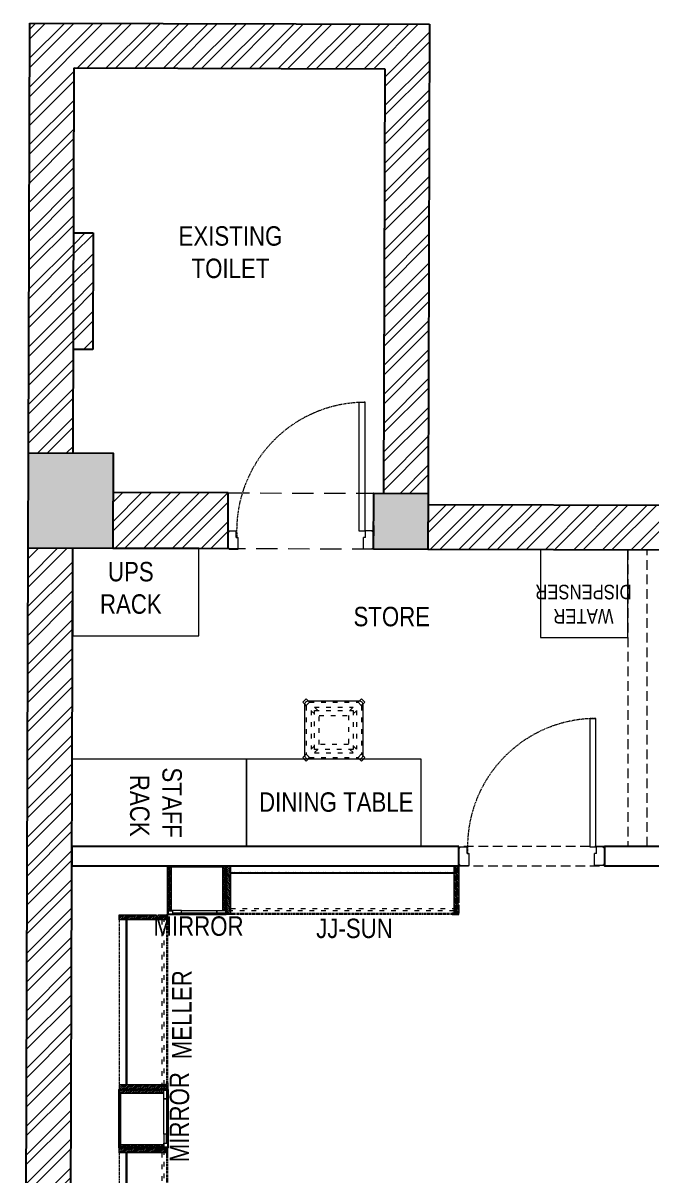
# Model space of a CAD drawing. Header units: millimetres. Extents: x 1938400 to 1950615, y 37176 to 49190.
# Drawn here: x 1938402 to 1941642, y 43253 to 49190 of the extents above; entities that cross this region are included whole.
import ezdxf

# ---------------------------------------------------------------- set-up
doc = ezdxf.new("R2010")
doc.units = ezdxf.units.MM
doc.header["$LTSCALE"] = 40
for name, pattern in [('a_p6_plan_L18$0$HIDDEN', [0.375, 0.25, -0.125]), ('ACAD_ISO03W100', [30, 12, -18]), ('CONTINOUS', [0]), ('HIDDEN2', [0.1875, 0.125, -0.0625])]:
    doc.linetypes.add(name, pattern=pattern)
doc.layers.add('A RCC', color=1, linetype='Continuous')
doc.layers.add('A-WALL', color=1, linetype='Continuous')
doc.layers.add('A-CARPET AREA', color=3, linetype='CONTINOUS', lineweight=0, true_color=0x0aff0a)
for name, color, linetype, lineweight in [('beam', 90, 'Continuous', 9), ('column hatch', 5, 'Continuous', 0), ('LENS-CURTAIN', 5, 'a_p6_plan_L18$0$HIDDEN', 9), ('LENS-DOOR', 34, 'Continuous', 20), ('LENS-PARTITION', 21, 'Continuous', 25), ('LENS-TEXT', 31, 'Continuous', 5), ('LENS_TEXT', 31, 'Continuous', 5), ('LK-FF&E WALL', 1, 'Continuous', 9), ('LN-ELEVATION-1', 81, 'Continuous', 13), ('LN-ELEVATION-2', 103, 'Continuous', 20), ('LN-ELEVATION-3', 125, 'a_p6_plan_L18$0$HIDDEN', 18), ('LN-ELEVATION-4', 145, 'Continuous', 13), ('LN-ELEVATION-5', 167, 'Continuous', 5), ('LN-HATCH', 251, 'Continuous', 0), ('PLANO-TXT', 252, 'Continuous', 5)]:
    doc.layers.add(name, color=color, linetype=linetype, lineweight=lineweight)
doc.styles.add('LK TXT', font='Gill Sans MT Condensed Regular.ttf')
pattern_1 = [(225, (-4658256.19, -44958.99), (74.087113, -74.087113), []), (225, (-4658305.58, -44958.99), (74.087113, -74.087113), [])]
pattern_2 = [(45, (4208834.247, 1706614.74), (-4.4901280605, 4.4901280605), [])]
pattern_3 = [(45, (4209134.247, 1706614.74), (-4.4901280605, 4.4901280605), [])]

# ---------------------------------------------------------------- blocks, each defined once
blk = doc.blocks.new('*U45')
at = {"layer": 'LENS-DOOR'}
for p, q in [((548121.7, 1779235.3), (548121.7, 1778573.8)), ((548121.7, 1779235.3), (548153, 1779235.3)), ((548153, 1778573.8), (548153, 1779235.3)), ((547447.3, 1778568.6), (547452.5, 1778568.6)), ((547447.3, 1778484.1), (547447.3, 1778568.6)), ((547452.5, 1778573.8), (547488.9, 1778573.8)), ((547452.5, 1778568.6), (547452.5, 1778573.8)), ((547488.9, 1778539.9), (547488.9, 1778573.8)), ((547488.9, 1778539.9), (547499.3, 1778539.9)), ((547499.3, 1778478.9), (547499.3, 1778539.9)), ((548121.7, 1778573.8), (548153, 1778573.8)), ((548145.2, 1778478.9), (548145.2, 1778539.9)), ((548155.6, 1778539.9), (548145.2, 1778539.9)), ((548192.1, 1778573.8), (548155.6, 1778573.8)), ((548155.6, 1778539.9), (548155.6, 1778573.8)), ((548192.1, 1778568.6), (548192.1, 1778573.8)), ((548197.3, 1778568.6), (548192.1, 1778568.6)), ((548197.3, 1778484.1), (548197.3, 1778568.6)), ((547447.3, 1778484.1), (547452.5, 1778484.1)), ((547452.5, 1778478.9), (547452.5, 1778484.1)), ((547452.5, 1778478.9), (547499.3, 1778478.9)), ((548192.1, 1778478.9), (548145.2, 1778478.9)), ((548192.1, 1778478.9), (548192.1, 1778484.1)), ((548197.3, 1778484.1), (548192.1, 1778484.1))]:
    blk.add_line(p, q, dxfattribs=at)
at = {"layer": 'LENS-DOOR', "color": 7, "linetype": 'HIDDEN2'}
blk.add_ellipse((548153, 1778573.8), major_axis=(-661.5, 0), ratio=1, start_param=-1.570791, end_param=0.051209, dxfattribs=at)
blk = doc.blocks.new('Stool')
at = {"layer": 'LN-ELEVATION-1', "ltscale": 0.5}
blk.add_lwpolyline([(-130, 300), (130, 300, -0.414214), (150, 280), (150, 20, -0.414214), (130, 0), (-130, 0, -0.414214), (-150, 20), (-150, 280, -0.414214)], format="xyb", close=True, dxfattribs=at)
at = {"layer": 'LN-ELEVATION-3', "linetype": 'ACAD_ISO03W100', "ltscale": 0.05}
for p, q in [((-100, 232.3), (-142.4, 274.7)), ((-142.4, 274.7), (-142.4, 25.3)), ((-82.3, 250), (-124.7, 292.4)), ((-124.7, 292.4), (124.7, 292.4)), ((-117.4, 249.7), (-117.4, 50.3)), ((-99.7, 267.4), (99.7, 267.4)), ((82.3, 250), (124.7, 292.4)), ((100, 232.3), (142.4, 274.7)), ((117.4, 249.7), (117.4, 50.3)), ((142.4, 274.7), (142.4, 25.3)), ((-100, 67.7), (-142.4, 25.3)), ((100, 67.7), (142.4, 25.3)), ((-82.3, 50), (-124.7, 7.6)), ((-124.7, 7.6), (124.7, 7.6)), ((-99.7, 32.6), (99.7, 32.6)), ((82.3, 50), (124.7, 7.6))]:
    blk.add_line(p, q, dxfattribs=at)
for points in [[(-132.2, 299.9), (-124.7, 292.4), (-142.4, 274.7), (-149.9, 282.2)], [(132.2, 299.9), (124.7, 292.4), (142.4, 274.7), (149.9, 282.2)], [(-132.2, 0.1), (-124.7, 7.6), (-142.4, 25.3), (-149.9, 17.8)], [(132.2, 0.1), (124.7, 7.6), (142.4, 25.3), (149.9, 17.8)]]:
    blk.add_lwpolyline(points, dxfattribs=at)
for points in [[(-100, 250), (100, 250), (100, 50), (-100, 50)], [(-75, 225), (75, 225), (75, 75), (-75, 75)]]:
    blk.add_lwpolyline(points, close=True, dxfattribs=at)
at = {"layer": 'LN-ELEVATION-5', "ltscale": 0.5}
for points in [[(-149.9, 282.2), (-160.1, 292.4), (-142.4, 310.1), (-132.2, 299.9)], [(149.9, 282.2), (160.1, 292.4), (142.4, 310.1), (132.2, 299.9)], [(-149.9, 17.8), (-160.1, 7.6), (-142.4, -10.1), (-132.2, 0.1)], [(149.9, 17.8), (160.1, 7.6), (142.4, -10.1), (132.2, 0.1)]]:
    blk.add_lwpolyline(points, dxfattribs=at)
blk = doc.blocks.new('*U50')
at = {"layer": 'LENS-DOOR'}
for p, q in [((547491.5, 1778573.8), (547491.5, 1779235.3)), ((547522.8, 1779235.3), (547491.5, 1779235.3)), ((547522.8, 1779235.3), (547522.8, 1778573.8)), ((547447.3, 1778568.6), (547452.5, 1778568.6)), ((547447.3, 1778484.1), (547447.3, 1778568.6)), ((547452.5, 1778573.8), (547488.9, 1778573.8)), ((547452.5, 1778568.6), (547452.5, 1778573.8)), ((547488.9, 1778539.9), (547488.9, 1778573.8)), ((547488.9, 1778539.9), (547499.3, 1778539.9)), ((547522.8, 1778573.8), (547491.5, 1778573.8)), ((547499.3, 1778478.9), (547499.3, 1778539.9)), ((548145.2, 1778478.9), (548145.2, 1778539.9)), ((548155.6, 1778539.9), (548145.2, 1778539.9)), ((548192.1, 1778573.8), (548155.6, 1778573.8)), ((548155.6, 1778539.9), (548155.6, 1778573.8)), ((548192.1, 1778568.6), (548192.1, 1778573.8)), ((548197.3, 1778568.6), (548192.1, 1778568.6)), ((548197.3, 1778484.1), (548197.3, 1778568.6)), ((547447.3, 1778484.1), (547452.5, 1778484.1)), ((547452.5, 1778478.9), (547452.5, 1778484.1)), ((547452.5, 1778478.9), (547499.3, 1778478.9)), ((548192.1, 1778478.9), (548145.2, 1778478.9)), ((548192.1, 1778478.9), (548192.1, 1778484.1)), ((548197.3, 1778484.1), (548192.1, 1778484.1))]:
    blk.add_line(p, q, dxfattribs=at)
at = {"layer": 'LENS-DOOR', "color": 7, "linetype": 'HIDDEN2', "extrusion": (0, 0, -1)}
blk.add_ellipse((547491.5, 1778573.8), major_axis=(661.5, 0), ratio=1, start_param=-1.570791, end_param=0.051209, dxfattribs=at)
blk = doc.blocks.new('A$Cbc15f9d8')
at = {"layer": 'column hatch'}
h = blk.add_hatch(color=8, dxfattribs=at)
h.dxf.hatch_style = 1
h.paths.add_polyline_path([(1827.7, -6995.2), (2270.7, -6996.5), (2272, -6567.5), (1829, -6566.2)])
h.paths.add_polyline_path([(-2843.1, -7256.1), (-2841, -6564.1), (-3332, -6562.6), (-3334.1, -7254.6)])
h.paths.add_polyline_path([(7511, -6572.3), (7071, -6571), (7069.7, -7011), (7509.7, -7012.3)])
h.paths.add_polyline_path([(1867.5, -3423.3), (2281.5, -3424.5), (2282.8, -2984.5), (1868.8, -2983.3)])
h.paths.add_polyline_path([(7521.8, -3000.3), (7081.8, -2999), (7080.5, -3439), (7520.5, -3440.3)])
h.paths.add_polyline_path([(-3321.2, -2977.6), (-3322.6, -3435.6), (-2883.6, -3436.9), (-2882.2, -2978.9)])
h.paths.add_polyline_path([(-1250.5, 554.2), (-1249.7, 842.2), (-1529.7, 843), (-1530.5, 555)])
h.paths.add_polyline_path([(-2872, 1050.1), (-3309, 1051.4), (-3310.5, 560.4), (-2873.5, 559.1)])
at = {"layer": 'LN-HATCH'}
h = blk.add_hatch(dxfattribs=at)
h.set_pattern_fill('ANSI32', color=256, scale=11, angle=180)
h.set_pattern_definition(pattern_1)
h.paths.add_polyline_path([(-1249.8, 784.2), (-1250.5, 554.2), (8628.4, 524.4), (8616.5, -3443.6), (8846.5, -3444.3), (8846.6, -3394.3), (8859.1, 753.7)])
h.paths.add_polyline_path([(-1242.4, 3258.2), (-3302.4, 3264.4), (-3309, 1051.4), (-3079, 1050.7), (-3073, 3033.7), (-1473.1, 3028.8), (-1479.7, 842.9), (-1249.7, 842.2)])
h.paths.add_polyline_path([(-2280.5, 557.3), (-2279.6, 845.3), (-2872.6, 847.1), (-2873.5, 559.1)])
h.paths.add_polyline_path([(-3321.2, -2977.6), (-3091.2, -2978.3), (-3080.5, 559.7), (-3310.5, 560.4)])
h.paths.add_polyline_path([(-3092.6, -3436.3), (-3322.6, -3435.6), (-3332, -6562.6), (-3102, -6563.3)])
h.paths.add_polyline_path([(-2508.6, -8077.1), (-2507.8, -7824.1), (-3105.8, -7822.3), (-3104.1, -7255.3), (-3334.1, -7254.6), (-3336.6, -8074.6)])
h.paths.add_polyline_path([(2268.1, -7852.5), (2270.7, -6996.5), (1827.7, -6995.2), (1825.1, -7851.2), (1604.1, -7850.5), (1603.4, -8089.5), (2489.4, -8092.2), (2490.1, -7853.2)])
h.paths.add_polyline_path([(8832.4, -8111.3), (8836.9, -6626.3), (8836.8, -6626.3), (8837, -6576.3), (8607, -6575.6), (8603.2, -7850.6), (6990.2, -7845.7), (6989.4, -8105.7)])
h = blk.add_hatch(dxfattribs=at)
h.set_pattern_fill('ANSI32', color=256, scale=11, angle=180)
h.set_pattern_definition(pattern_1)
h.paths.add_polyline_path([(-2975.6, 2183.4), (-3075.6, 2183.7), (-3077.4, 1583.7), (-2977.4, 1583.4)])
at = {"layer": 'A RCC', "linetype": 'Continuous'}
for points in [[(-3309, 1051.4), (-2872, 1050.1), (-2873.5, 559.1), (-3310.5, 560.4)], [(-1530.5, 555), (-1529.7, 843), (-1249.7, 842.2), (-1250.5, 554.2)]]:
    blk.add_lwpolyline(points, close=True, dxfattribs=at)
at = {"layer": 'A-WALL'}
for p, q in [((-3309, 1051.4), (-3302.4, 3264.4)), ((-3302.4, 3264.4), (-1242.4, 3258.2)), ((-1242.4, 3258.2), (-1249.7, 842.2)), ((-3079, 1050.7), (-3073, 3033.7)), ((-3073, 3033.7), (-1473.1, 3028.8)), ((-1473.1, 3028.8), (-1479.7, 842.9)), ((-3075.6, 2183.7), (-2975.6, 2183.4)), ((-2975.6, 2183.4), (-2977.4, 1583.4)), ((-2977.4, 1583.4), (-3077.4, 1583.7)), ((-2279.6, 845.3), (-2872.6, 847.1)), ((-2280.5, 557.3), (-2279.6, 845.3)), ((8859.1, 753.7), (-1249.8, 784.2)), ((-3321.2, -2977.6), (-3310.5, 560.4)), ((-3091.2, -2978.3), (-3080.5, 559.7)), ((-2280.5, 557.3), (-2873.5, 559.1)), ((8628.4, 524.4), (-1250.5, 554.2))]:
    blk.add_line(p, q, dxfattribs=at)
at = {"layer": 'beam', "linetype": 'a_p6_plan_L18$0$HIDDEN', "lineweight": 5, "ltscale": 11}
blk.add_lwpolyline([(-2279.6, 845.3), (-1529.7, 843), (-1530.5, 555), (-2280.5, 557.3)], close=True, dxfattribs=at)
at = {"layer": 'LENS-DOOR', "xscale": -1}
blk.add_blockref('*U50', (545916.9, -1777923.9), dxfattribs=at)
blk = doc.blocks.new('JJ 900')
at = {"layer": 'LN-HATCH', "ltscale": 0.5}
h = blk.add_hatch(dxfattribs=at)
h.set_pattern_fill('ANSI31', color=256, scale=50)
h.set_pattern_definition([(45, (0, 0), (-4.419417, 4.419417), [])])
h.paths.add_polyline_path([(-911.8, 0), (-911.8, -190), (-905.8, -190), (-905.8, -200), (-911.8, -200), (-911.8, -244), (-886.8, -244), (-886.8, 0)])
h = blk.add_hatch(dxfattribs=at)
h.set_pattern_fill('ANSI31', color=256, scale=2)
h.set_pattern_definition(pattern_2)
h.paths.add_polyline_path([(-11.8, 0), (-11.8, -190), (-17.8, -190), (-17.8, -200), (-11.8, -200), (-11.8, -244), (-36.8, -244), (-36.8, 0)])
h = blk.add_hatch(dxfattribs=at)
h.set_pattern_fill('ANSI31', color=256, scale=2)
h.set_pattern_definition(pattern_3)
h.paths.add_polyline_path([(-36.8, -40), (-886.8, -40), (-886.8, -34), (-36.8, -34)])
h = blk.add_hatch(dxfattribs=at)
h.set_pattern_fill('ANSI31', color=256, scale=2)
h.set_pattern_definition(pattern_3)
h.paths.add_polyline_path([(-876.8, -244), (-876.8, -250), (-911.8, -250), (-911.8, -244)])
h = blk.add_hatch(dxfattribs=at)
h.set_pattern_fill('ANSI31', color=256, scale=2)
h.set_pattern_definition(pattern_2)
h.paths.add_polyline_path([(-46.8, -244), (-46.8, -250), (-11.8, -250), (-11.8, -244)])
at = {"layer": 'LN-ELEVATION-1', "ltscale": 0.5}
for points in [[(-911.8, 0), (-911.8, -190), (-905.8, -190), (-905.8, -200), (-911.8, -200), (-911.8, -244), (-886.8, -244), (-886.8, 0)], [(-11.8, 0), (-11.8, -190), (-17.8, -190), (-17.8, -200), (-11.8, -200), (-11.8, -244), (-36.8, -244), (-36.8, 0)], [(-36.8, -40), (-886.8, -40), (-886.8, -34), (-36.8, -34)], [(-876.8, -244), (-876.8, -250), (-911.8, -250), (-911.8, -244)], [(-46.8, -244), (-46.8, -250), (-11.8, -250), (-11.8, -244)]]:
    blk.add_lwpolyline(points, close=True, dxfattribs=at)
at = {"layer": 'LN-ELEVATION-3', "ltscale": 0.5}
for p, q in [((-886.8, 0), (-36.8, 0)), ((-876.8, -244), (-46.8, -244)), ((-46.8, -250), (-876.8, -250))]:
    blk.add_line(p, q, dxfattribs=at)
at = {"layer": 'LN-ELEVATION-4', "linetype": 'ACAD_ISO03W100', "ltscale": 0.05}
blk.add_lwpolyline([(-886.8, -220), (-36.8, -220), (-36.8, -232), (-886.8, -232)], close=True, dxfattribs=at)
blk = doc.blocks.new('MIRROR')
at = {"layer": 'LN-HATCH', "ltscale": 0.5}
h = blk.add_hatch(dxfattribs=at)
h.set_pattern_fill('ANSI31', color=256, scale=2)
h.set_pattern_definition([(45, (4060433.7416, 1708720.787), (-4.4901280605, 4.4901280605), [])])
h.paths.add_polyline_path([(212.9, 101.3), (230.9, 101.3), (230.9, -127.7), (212.9, -127.7)])
h.paths.add_polyline_path([(230.9, 95.3), (494.9, 95.3), (494.9, 101.3), (230.9, 101.3)])
h.paths.add_polyline_path([(512.9, 101.3), (494.9, 101.3), (494.9, -127.7), (512.9, -127.7)])
at = {"layer": 'Defpoints'}
blk.add_lwpolyline([(512.9, 101.3), (212.9, 101.3), (212.9, -148.7), (512.9, -148.7)], close=True, dxfattribs=at)
at = {"layer": 'LN-ELEVATION-1'}
for points in [[(212.9, 101.3), (230.9, 101.3), (230.9, -127.7), (212.9, -127.7)], [(230.9, 95.3), (494.9, 95.3), (494.9, 101.3), (230.9, 101.3)], [(512.9, 101.3), (494.9, 101.3), (494.9, -127.7), (512.9, -127.7)], [(259.9, -141.7), (259.9, -127.7), (214.9, -127.7), (214.9, -148.7), (223.9, -148.7), (223.9, -147.2), (216.4, -147.2), (216.4, -141.7)], [(442.9, -141.7), (442.9, -127.7), (487.9, -127.7), (487.9, -148.7), (478.9, -148.7), (478.9, -147.2), (486.4, -147.2), (486.4, -141.7)], [(504.9, -148.7), (504.9, -147.2), (509.4, -147.2), (509.4, -129.2), (487.9, -129.2), (487.9, -127.7), (510.9, -127.7), (510.9, -148.7)]]:
    blk.add_lwpolyline(points, close=True, dxfattribs=at)
at = {"layer": 'LN-ELEVATION-2', "color": 4, "lineweight": 0}
blk.add_lwpolyline([(216.4, -141.7), (486.4, -141.7), (486.4, -147.2), (216.4, -147.2)], close=True, dxfattribs=at)
at = {"layer": 'LN-ELEVATION-2'}
blk.add_lwpolyline([(259.9, -141.7), (442.9, -141.7), (442.9, -127.7), (259.9, -127.7)], close=True, dxfattribs=at)
at = {"layer": 'LN-ELEVATION-4', "ltscale": 0.5}
blk.add_line((478.9, -148.7), (223.9, -148.7), dxfattribs=at)
blk = doc.blocks.new('JJ 1200')
at = {"layer": 'LN-HATCH', "ltscale": 0.5}
h = blk.add_hatch(dxfattribs=at)
h.set_pattern_fill('ANSI31', color=256, scale=2)
h.set_pattern_definition([(45, (4097187.331, 1708800.267), (-4.4901280605, 4.4901280605), [])])
h.paths.add_polyline_path([(792.1, 220), (792.1, 30), (786.1, 30), (786.1, 20), (792.1, 20), (792.1, -24), (767.1, -24), (767.1, 220)])
h.paths.add_polyline_path([(-382.9, 180), (767.1, 180), (767.1, 186), (-382.9, 186)])
h.paths.add_polyline_path([(757.1, -24), (757.1, -30), (792.1, -30), (792.1, -24)])
h.paths.add_polyline_path([(-407.9, 220), (-407.9, 30), (-401.9, 30), (-401.9, 20), (-407.9, 20), (-407.9, -24), (-382.9, -24), (-382.9, 220)])
h.paths.add_polyline_path([(-372.9, -24), (-372.9, -30), (-407.9, -30), (-407.9, -24)])
at = {"layer": 'LN-ELEVATION-1', "ltscale": 0.5}
for points in [[(-407.9, 220), (-407.9, 30), (-401.9, 30), (-401.9, 20), (-407.9, 20), (-407.9, -24), (-382.9, -24), (-382.9, 220)], [(-382.9, 180), (767.1, 180), (767.1, 186), (-382.9, 186)], [(792.1, 220), (792.1, 30), (786.1, 30), (786.1, 20), (792.1, 20), (792.1, -24), (767.1, -24), (767.1, 220)], [(-372.9, -24), (-372.9, -30), (-407.9, -30), (-407.9, -24)], [(757.1, -24), (757.1, -30), (792.1, -30), (792.1, -24)]]:
    blk.add_lwpolyline(points, close=True, dxfattribs=at)
at = {"layer": 'LN-ELEVATION-3', "ltscale": 0.5}
for p, q in [((767.1, 220), (-382.9, 220)), ((757.1, -24), (-372.9, -24)), ((-372.9, -30), (757.1, -30))]:
    blk.add_line(p, q, dxfattribs=at)
at = {"layer": 'LN-ELEVATION-4', "linetype": 'ACAD_ISO03W100', "ltscale": 0.05}
blk.add_lwpolyline([(767.1, 0), (-382.9, 0), (-382.9, -12), (767.1, -12)], close=True, dxfattribs=at)

msp = doc.modelspace()

# ---------------------------------------------------------------- linework, layer by layer
at = {"layer": 'LENS-CURTAIN', "ltscale": 5}
for points in [[(1941617.2, 44949.7), (1941617.1, 46476.1), (1941517.2, 46476.4), (1941517.2, 44949.7)], [(1940647.8, 44849.7), (1941397.8, 44849.7), (1941397.8, 44949.7), (1940647.8, 44949.7)]]:
    msp.add_lwpolyline(points, close=True, dxfattribs=at)
at = {"layer": 'LENS-PARTITION'}
for points in [[(1940647.8, 44949.7), (1938653.3, 44949.7), (1938653.3, 44849.7), (1940647.8, 44849.7)], [(1944617.2, 44949.7), (1941397.8, 44949.7), (1941397.8, 44849.7), (1944617.2, 44849.7)]]:
    msp.add_lwpolyline(points, close=True, dxfattribs=at)
at = {"layer": 'LK-FF&E WALL'}
for points in [[(1938658.3, 46035), (1939308.3, 46035), (1939308.3, 46485), (1938658.3, 46485)], [(1941517.2, 46476.4), (1941067.2, 46476.4), (1941067.2, 46026.4), (1941517.2, 46026.4)], [(1939553.3, 45399.7), (1938653.3, 45399.7), (1938653.3, 44949.7), (1939553.3, 44949.7)], [(1939553.3, 44949.7), (1940453.3, 44949.7), (1940453.3, 45399.7), (1939553.3, 45399.7)]]:
    msp.add_lwpolyline(points, close=True, dxfattribs=at)

# ---------------------------------------------------------------- block references
at = {"layer": 'A-CARPET AREA'}
msp.add_blockref('A$Cbc15f9d8', (1941738.8, 45925.3), dxfattribs=at)
at = {"layer": 'LENS-DOOR'}
msp.add_blockref('*U45', (1393200.5, -1733626.7), dxfattribs=at)
at = {"layer": 'LK-FF&E WALL'}
msp.add_blockref('Stool', (1940003.3, 45399.7), dxfattribs=at)
at = {"layer": 'LK-FF&E WALL', "xscale": -1}
for name, p in [('MIRROR', (1939660.7, 44748.3)), ('JJ 1200', (1940239.8, 44629.7))]:
    msp.add_blockref(name, p, dxfattribs=at)
at = {"layer": 'LK-FF&E WALL', "xscale": -1, "rotation": 90}
for name, p in [('JJ 900', (1938897.8, 43685.5)), ('MIRROR', (1938999.1, 43910.3)), ('JJ 900', (1938897.8, 42485.5))]:
    msp.add_blockref(name, p, dxfattribs=at)

# ---------------------------------------------------------------- texts
at = {"layer": 'LENS-TEXT', "color": 0, "linetype": 'Continuous', "ltscale": 3, "char_height": 100, "attachment_point": 5, "style": 'LK TXT'}
for s, width, insert in [('EXISTING TOILET', 372.657, (1939470.7, 48009.3)), ('UPS\\P RACK', 260.302, (1938957.5, 46280.8)), ('STORE', 917.085, (1940301.9, 46132.9)), ('DINING TABLE', 783.964, (1940015.9, 45177.7))]:
    msp.add_mtext_dynamic_manual_height_columns(s, width=width, gutter_width=1, heights=[0], dxfattribs=dict(at, insert=insert))
at = {"layer": 'LENS-TEXT', "color": 0, "linetype": 'Continuous', "ltscale": 3, "attachment_point": 5, "style": 'LK TXT'}
for s, width, gutter_width, insert, char_height, rotation in [('WATER \\PDISPENSER', 264.162, 0.75, (1941289.2, 46197.8), 75, 180), ('STAFF\\P RACK', 1099.487, 1, (1939086.1, 45175.4), 100, 270)]:
    msp.add_mtext_dynamic_manual_height_columns(s, width=width, gutter_width=gutter_width, heights=[0], dxfattribs=dict(at, insert=insert, char_height=char_height, rotation=rotation))
at = {"layer": 'LENS_TEXT', "linetype": 'Continuous', "ltscale": 3, "insert": (1939306.2, 44539.1), "char_height": 100, "width": 324.474, "attachment_point": 5, "style": 'LK TXT'}
msp.add_mtext('{\\C7;MIRROR}', dxfattribs=at)
at = {"layer": 'LENS_TEXT', "linetype": 'Continuous', "ltscale": 3, "insert": (1939208.4, 43555.7), "char_height": 100, "width": 324.474, "attachment_point": 5, "rotation": 90, "style": 'LK TXT'}
msp.add_mtext('{\\C7;MIRROR}', dxfattribs=at)
at = {"layer": 'PLANO-TXT', "linetype": 'Continuous', "ltscale": 3, "insert": (1940109.7, 44527.3), "char_height": 100, "width": 244.677, "attachment_point": 5, "style": 'LK TXT'}
msp.add_mtext('JJ-SUN', dxfattribs=at)
at = {"layer": 'PLANO-TXT', "linetype": 'Continuous', "ltscale": 3, "insert": (1939220.1, 44083.3), "char_height": 100, "width": 244.677, "attachment_point": 5, "rotation": 90, "style": 'LK TXT'}
msp.add_mtext('MELLER', dxfattribs=at)

doc.saveas('drawing.dxf')
